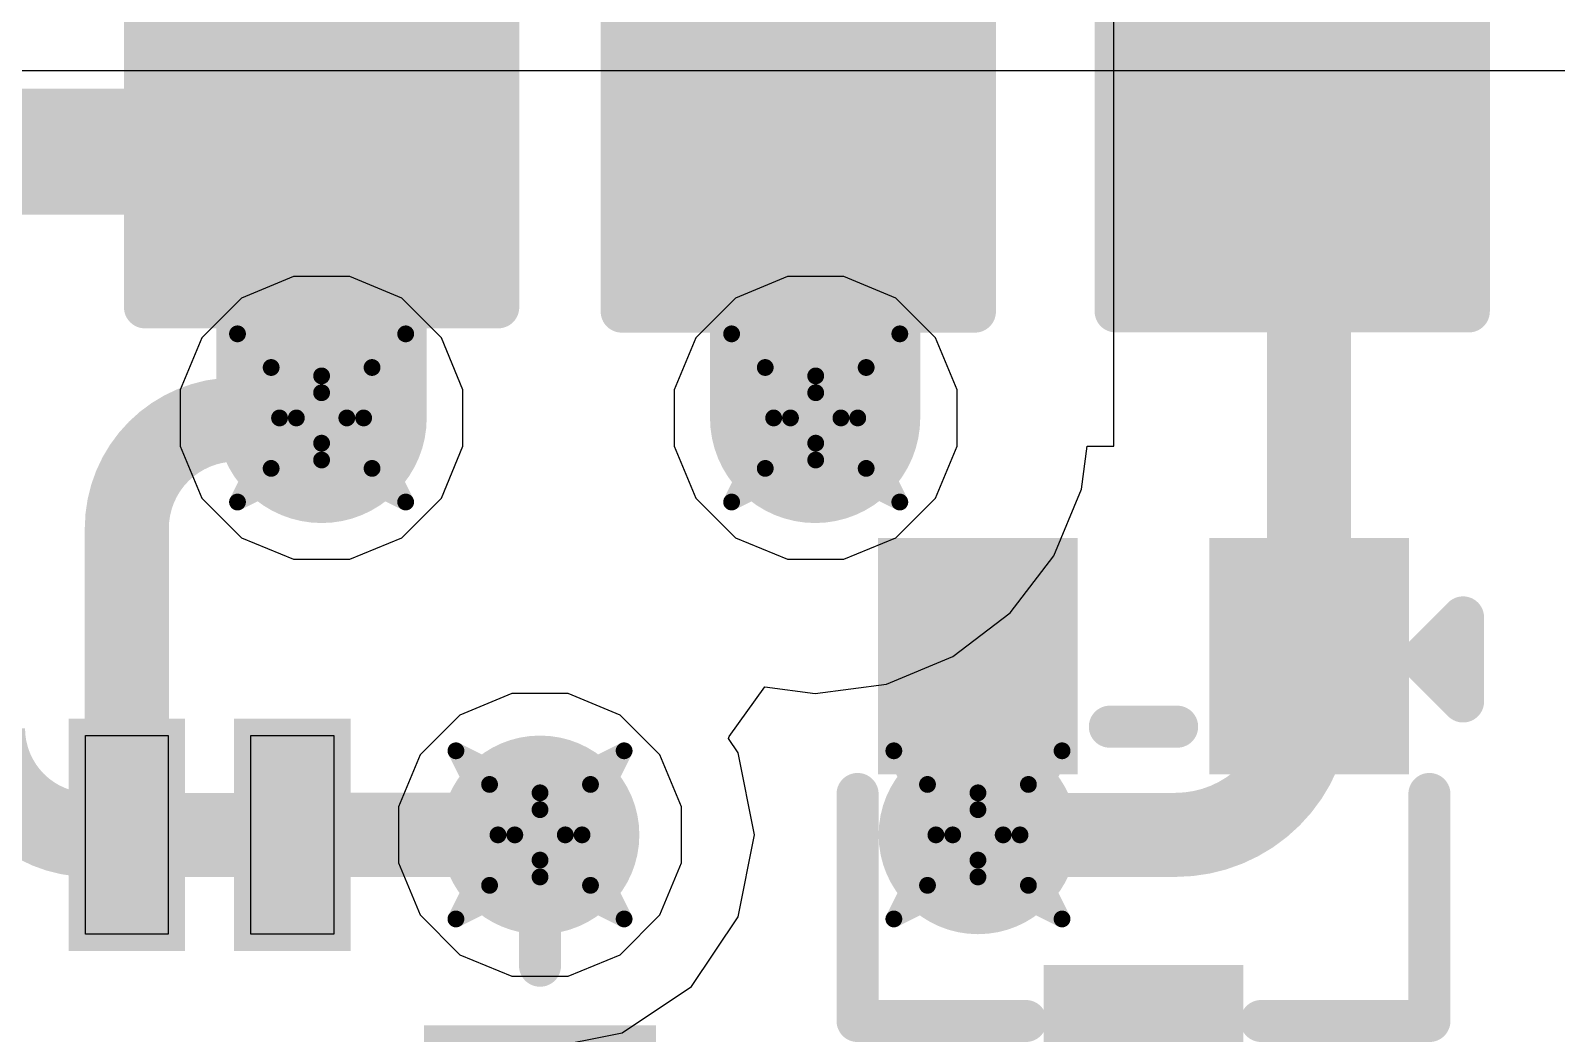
# Model space of a CAD drawing. Header units: inches. Extents: x -2 to 5376, y -4 to 5426.
# Drawn here: x 62.291 to 66.9, y 84.9 to 87.93 of the extents above; entities that cross this region are included whole.
import ezdxf

# ---------------------------------------------------------------- set-up
doc = ezdxf.new("R2010")
doc.units = ezdxf.units.IN
for name, color, linetype in [('Bottom Layer', 5, 'Continuous'), ('Bottom Overlay', 54, 'Continuous'), ('Bottom Paste', 16, 'Continuous'), ('Bottom Solder', 6, 'Continuous'), ('Drill Drawing', 1, 'Continuous'), ('Layer 1', 16, 'Continuous'), ('Layer 2', 76, 'Continuous'), ('Top Layer', 1, 'Continuous'), ('Top Overlay', 2, 'Continuous'), ('Top Paste', 8, 'Continuous'), ('Top Solder', 216, 'Continuous'), ('Via Holes', 16, 'Continuous')]:
    doc.layers.add(name, color=color, linetype=linetype)

# ---------------------------------------------------------------- blocks, each defined once
blk = doc.blocks.new('R___0603_2')
at = {"layer": 'Top Layer'}
for points in [[(-0.3809999999999999, 0.4445), (-0.3809999999999999, -0.4445), (-1.143, -0.4445), (-1.143, 0.4445)], [(1.143, 0.4445), (1.143, -0.4445), (0.3809999999999999, -0.4445), (0.3809999999999999, 0.4445)]]:
    blk.add_hatch(color=1, dxfattribs=at).paths.add_polyline_path(points)
at = {"layer": 'Top Paste'}
for points in [[(-0.3809999999999999, 0.4445), (-0.3809999999999999, -0.4445), (-1.143, -0.4445), (-1.143, 0.4445)], [(1.143, 0.4445), (1.143, -0.4445), (0.3809999999999999, -0.4445), (0.3809999999999999, 0.4445)]]:
    blk.add_hatch(color=8, dxfattribs=at).paths.add_polyline_path(points)
at = {"layer": 'Top Solder'}
for points in [[(-0.2794, 0.5460999999999999), (-0.2794, -0.5460999999999999), (-1.2446, -0.5460999999999999), (-1.2446, 0.5460999999999999)], [(1.2446, 0.5460999999999999), (1.2446, -0.5460999999999999), (0.2794, -0.5460999999999999), (0.2794, 0.5460999999999999)]]:
    blk.add_hatch(color=216, dxfattribs=at).paths.add_polyline_path(points)
at = {"layer": 'Top Overlay', "const_width": 0.127}
for points in [[(-1.2192, 0.5334), (-1.2192, -0.5334)], [(-1.2192, 0.5334), (1.2192, 0.5334)], [(1.2192, 0.5334), (1.2192, -0.5334)], [(-1.2192, -0.5334), (1.2192, -0.5334)]]:
    blk.add_lwpolyline(points, dxfattribs=at)
at = {"layer": 'Top Overlay', "const_width": 0.0635}
for points in [[(-1.25095, 0.5334, 1), (-1.18745, 0.5334, 1)], [(-1.25095, 0.5334, 1), (-1.18745, 0.5334, 1)], [(1.18745, 0.5334, 1), (1.25095, 0.5334, 1)], [(1.18745, 0.5334, 1), (1.25095, 0.5334, 1)], [(-1.25095, -0.5334, 1), (-1.18745, -0.5334, 1)], [(-1.25095, -0.5334, 1), (-1.18745, -0.5334, 1)], [(1.18745, -0.5334, 1), (1.25095, -0.5334, 1)], [(1.18745, -0.5334, 1), (1.25095, -0.5334, 1)]]:
    blk.add_lwpolyline(points, format="xyb", close=True, dxfattribs=at)
blk = doc.blocks.new('R___0603_B_12')
at = {"layer": 'Bottom Layer'}
for points in [[(-1.143, -0.4445), (-1.143, 0.4445), (-0.3810000000000001, 0.4445), (-0.3809999999999999, -0.4445)], [(0.3810000000000001, -0.4445), (0.3809999999999999, 0.4445), (1.143, 0.4445), (1.143, -0.4445)]]:
    blk.add_hatch(color=5, dxfattribs=at).paths.add_polyline_path(points)
at = {"layer": 'Bottom Paste'}
for points in [[(-1.143, -0.4445), (-1.143, 0.4445), (-0.3810000000000001, 0.4445), (-0.3809999999999999, -0.4445)], [(0.3810000000000001, -0.4445), (0.3809999999999999, 0.4445), (1.143, 0.4445), (1.143, -0.4445)]]:
    blk.add_hatch(color=16, dxfattribs=at).paths.add_polyline_path(points)
at = {"layer": 'Bottom Solder'}
for points in [[(-1.2446, -0.5461), (-1.2446, 0.5460999999999999), (-0.2794, 0.5461), (-0.2793999999999999, -0.5460999999999999)], [(0.2794, -0.5461), (0.2793999999999999, 0.5460999999999999), (1.2446, 0.5461), (1.2446, -0.5460999999999999)]]:
    blk.add_hatch(color=6, dxfattribs=at).paths.add_polyline_path(points)
at = {"layer": 'Bottom Overlay', "const_width": 0.127}
for points in [[(-1.2192, -0.5334), (-1.2192, 0.5334)], [(1.2192, 0.5334), (-1.2192, 0.5334)], [(1.2192, -0.5334), (1.2192, 0.5334)], [(1.2192, -0.5334), (-1.2192, -0.5334)]]:
    blk.add_lwpolyline(points, dxfattribs=at)
at = {"layer": 'Bottom Overlay', "const_width": 0.0635}
for points in [[(-1.25095, 0.5334, 1), (-1.18745, 0.5334, 1)], [(-1.25095, 0.5334, 1), (-1.18745, 0.5334, 1)], [(1.18745, 0.5334, 1), (1.25095, 0.5334, 1)], [(1.18745, 0.5334, 1), (1.25095, 0.5334, 1)], [(-1.25095, -0.5334, 1), (-1.18745, -0.5334, 1)], [(-1.25095, -0.5334, 1), (-1.18745, -0.5334, 1)], [(1.18745, -0.5334, 1), (1.25095, -0.5334, 1)], [(1.18745, -0.5334, 1), (1.25095, -0.5334, 1)]]:
    blk.add_lwpolyline(points, format="xyb", close=True, dxfattribs=at)
blk = doc.blocks.new('C___0603_21')
at = {"layer": 'Top Layer'}
for points in [[(-0.3809999999999999, 0.4445), (-0.3809999999999999, -0.4445), (-1.143, -0.4445), (-1.143, 0.4445)], [(1.143, 0.4445), (1.143, -0.4445), (0.3809999999999999, -0.4445), (0.3809999999999999, 0.4445)]]:
    blk.add_hatch(color=1, dxfattribs=at).paths.add_polyline_path(points)
at = {"layer": 'Top Paste'}
for points in [[(-0.3809999999999999, 0.4445), (-0.3809999999999999, -0.4445), (-1.143, -0.4445), (-1.143, 0.4445)], [(1.143, 0.4445), (1.143, -0.4445), (0.3809999999999999, -0.4445), (0.3809999999999999, 0.4445)]]:
    blk.add_hatch(color=8, dxfattribs=at).paths.add_polyline_path(points)
at = {"layer": 'Top Solder'}
for points in [[(-0.3210001199999999, 0.50449988), (-0.3210001199999999, -0.50449988), (-1.20299988, -0.50449988), (-1.20299988, 0.50449988)], [(1.20299988, 0.50449988), (1.20299988, -0.50449988), (0.3210001199999999, -0.50449988), (0.3210001199999999, 0.50449988)]]:
    blk.add_hatch(color=216, dxfattribs=at).paths.add_polyline_path(points)
at = {"layer": 'Top Overlay', "const_width": 0.127}
for points in [[(-1.2446, 0.5334), (-1.2446, -0.5334)], [(-1.2446, 0.5334), (-0.4571999999999999, 0.5334)], [(0.4571999999999999, 0.5334), (1.2446, 0.5334)], [(1.2446, 0.5334), (1.2446, -0.5334)], [(-1.2446, -0.5334), (-0.4571999999999999, -0.5334)], [(0.4571999999999999, -0.5334), (1.2446, -0.5334)]]:
    blk.add_lwpolyline(points, dxfattribs=at)
at = {"layer": 'Top Overlay', "const_width": 0.0635}
for points in [[(-1.27635, 0.5334, 1), (-1.21285, 0.5334, 1)], [(-1.27635, 0.5334, 1), (-1.21285, 0.5334, 1)], [(-0.4889499999999999, 0.5334, 1), (-0.42545, 0.5334, 1)], [(0.42545, 0.5334, 1), (0.4889499999999999, 0.5334, 1)], [(1.21285, 0.5334, 1), (1.27635, 0.5334, 1)], [(1.21285, 0.5334, 1), (1.27635, 0.5334, 1)], [(-1.27635, -0.5334, 1), (-1.21285, -0.5334, 1)], [(-1.27635, -0.5334, 1), (-1.21285, -0.5334, 1)], [(-0.4889499999999999, -0.5334, 1), (-0.42545, -0.5334, 1)], [(0.42545, -0.5334, 1), (0.4889499999999999, -0.5334, 1)], [(1.21285, -0.5334, 1), (1.27635, -0.5334, 1)], [(1.21285, -0.5334, 1), (1.27635, -0.5334, 1)]]:
    blk.add_lwpolyline(points, format="xyb", close=True, dxfattribs=at)
blk = doc.blocks.new('VQFN_16_3_3__25')
at = {"layer": 'Top Layer'}
for points in [[(0.1270889, 1.7999964), (0.3771011, 1.7999964), (0.3771011, 1.1999976), (0.1270889, 1.1999976)], [(0.6269608999999999, 1.7999964), (0.8769731, 1.7999964), (0.8769731, 1.1999976), (0.6269608999999999, 1.1999976)]]:
    blk.add_hatch(color=1, dxfattribs=at).paths.add_polyline_path(points)
at = {"layer": 'Top Solder'}
for points in [[(0.0762889, 1.8507964), (0.4279011, 1.8507964), (0.4279011, 1.1491976), (0.0762889, 1.1491976)], [(0.5761609, 1.8507964), (0.9277731, 1.8507964), (0.9277731, 1.1491976), (0.5761609, 1.1491976)], [(1.8507964, 0.9242171), (1.8507964, 0.5726048999999999), (1.1491976, 0.5726049000000001), (1.1491976, 0.9242171)]]:
    blk.add_hatch(color=216, dxfattribs=at).paths.add_polyline_path(points)
at = {"layer": 'Top Overlay', "const_width": 0.127}
for points in [[(1.108202, 1.4998954), (1.5001494, 1.4998954)], [(1.5001494, 1.1046206), (1.5001494, 1.4998954)]]:
    blk.add_lwpolyline(points, dxfattribs=at)
at = {"layer": 'Top Overlay', "const_width": 0.0635}
for points in [[(1.076452, 1.4998954, 1), (1.139952, 1.4998954, 1)], [(1.4683994, 1.4998954, 1), (1.5318994, 1.4998954, 1)], [(1.4683994, 1.4998954, 1), (1.5318994, 1.4998954, 1)], [(1.4683994, 1.1046206, 1), (1.5318994, 1.1046206, 1)]]:
    blk.add_lwpolyline(points, format="xyb", close=True, dxfattribs=at)
at = {"layer": 'Top Paste'}
for p, q in [((0.1270762, 1.8000218), (0.1270762, 1.8000218)), ((0.1270762, 1.8000218), (0.377063, 1.8000218)), ((0.1270762, 1.200023), (0.1270762, 1.8000218)), ((0.377063, 1.8000218), (0.377063, 1.200023)), ((0.6270752, 1.7999964), (0.6270752, 1.7999964)), ((0.6270752, 1.7999964), (0.8770619999999999, 1.7999964)), ((0.6270752, 1.1999976), (0.6270752, 1.7999964)), ((0.8770619999999999, 1.7999964), (0.8770619999999999, 1.1999976)), ((0.377063, 1.200023), (0.1270762, 1.200023)), ((0.8770619999999999, 1.1999976), (0.6270752, 1.1999976))]:
    blk.add_line(p, q, dxfattribs=at)
blk = doc.blocks.new('R___0603_52')
at = {"layer": 'Top Layer'}
for points in [[(-0.3809999999999999, 0.4445), (-0.3809999999999999, -0.4445), (-1.143, -0.4445), (-1.143, 0.4445)], [(1.143, 0.4445), (1.143, -0.4445), (0.3809999999999999, -0.4445), (0.3809999999999999, 0.4445)]]:
    blk.add_hatch(color=1, dxfattribs=at).paths.add_polyline_path(points)
at = {"layer": 'Top Paste'}
for points in [[(-0.3809999999999999, 0.4445), (-0.3809999999999999, -0.4445), (-1.143, -0.4445), (-1.143, 0.4445)], [(1.143, 0.4445), (1.143, -0.4445), (0.3809999999999999, -0.4445), (0.3809999999999999, 0.4445)]]:
    blk.add_hatch(color=8, dxfattribs=at).paths.add_polyline_path(points)
at = {"layer": 'Top Solder'}
for points in [[(-0.2794, 0.5460999999999999), (-0.2794, -0.5460999999999999), (-1.2446, -0.5460999999999999), (-1.2446, 0.5460999999999999)], [(1.2446, 0.5460999999999999), (1.2446, -0.5460999999999999), (0.2794, -0.5460999999999999), (0.2794, 0.5460999999999999)]]:
    blk.add_hatch(color=216, dxfattribs=at).paths.add_polyline_path(points)
at = {"layer": 'Top Overlay', "const_width": 0.127}
for points in [[(-1.2192, 0.5334), (-1.2192, -0.5334)], [(-1.2192, 0.5334), (1.2192, 0.5334)], [(1.2192, 0.5334), (1.2192, -0.5334)], [(-1.2192, -0.5334), (1.2192, -0.5334)]]:
    blk.add_lwpolyline(points, dxfattribs=at)
at = {"layer": 'Top Overlay', "const_width": 0.0635}
for points in [[(-1.25095, 0.5334, 1), (-1.18745, 0.5334, 1)], [(-1.25095, 0.5334, 1), (-1.18745, 0.5334, 1)], [(1.18745, 0.5334, 1), (1.25095, 0.5334, 1)], [(1.18745, 0.5334, 1), (1.25095, 0.5334, 1)], [(-1.25095, -0.5334, 1), (-1.18745, -0.5334, 1)], [(-1.25095, -0.5334, 1), (-1.18745, -0.5334, 1)], [(1.18745, -0.5334, 1), (1.25095, -0.5334, 1)], [(1.18745, -0.5334, 1), (1.25095, -0.5334, 1)]]:
    blk.add_lwpolyline(points, format="xyb", close=True, dxfattribs=at)
blk = doc.blocks.new('R___0603_B_56')
at = {"layer": 'Bottom Layer'}
for points in [[(-1.143, -0.4445), (-1.143, 0.4445), (-0.3810000000000001, 0.4445), (-0.3809999999999999, -0.4445)], [(0.3810000000000001, -0.4445), (0.3809999999999999, 0.4445), (1.143, 0.4445), (1.143, -0.4445)]]:
    blk.add_hatch(color=5, dxfattribs=at).paths.add_polyline_path(points)
at = {"layer": 'Bottom Paste'}
for points in [[(-1.143, -0.4445), (-1.143, 0.4445), (-0.3810000000000001, 0.4445), (-0.3809999999999999, -0.4445)], [(0.3810000000000001, -0.4445), (0.3809999999999999, 0.4445), (1.143, 0.4445), (1.143, -0.4445)]]:
    blk.add_hatch(color=16, dxfattribs=at).paths.add_polyline_path(points)
at = {"layer": 'Bottom Solder'}
for points in [[(-1.2446, -0.5461), (-1.2446, 0.5460999999999999), (-0.2794, 0.5461), (-0.2793999999999999, -0.5460999999999999)], [(0.2794, -0.5461), (0.2793999999999999, 0.5460999999999999), (1.2446, 0.5461), (1.2446, -0.5460999999999999)]]:
    blk.add_hatch(color=6, dxfattribs=at).paths.add_polyline_path(points)
at = {"layer": 'Bottom Overlay', "const_width": 0.127}
for points in [[(-1.2192, -0.5334), (-1.2192, 0.5334)], [(1.2192, 0.5334), (-1.2192, 0.5334)], [(1.2192, -0.5334), (1.2192, 0.5334)], [(1.2192, -0.5334), (-1.2192, -0.5334)]]:
    blk.add_lwpolyline(points, dxfattribs=at)
at = {"layer": 'Bottom Overlay', "const_width": 0.0635}
for points in [[(-1.25095, 0.5334, 1), (-1.18745, 0.5334, 1)], [(-1.25095, 0.5334, 1), (-1.18745, 0.5334, 1)], [(1.18745, 0.5334, 1), (1.25095, 0.5334, 1)], [(1.18745, 0.5334, 1), (1.25095, 0.5334, 1)], [(-1.25095, -0.5334, 1), (-1.18745, -0.5334, 1)], [(-1.25095, -0.5334, 1), (-1.18745, -0.5334, 1)], [(1.18745, -0.5334, 1), (1.25095, -0.5334, 1)], [(1.18745, -0.5334, 1), (1.25095, -0.5334, 1)]]:
    blk.add_lwpolyline(points, format="xyb", close=True, dxfattribs=at)
blk = doc.blocks.new('SOT_523_89')
at = {"layer": 'Top Layer'}
for points in [[(-0.1999996, 0.9000020099999999), (0.1999996, 0.9000020099999999), (0.1999996, 0.39000303), (-0.1999996, 0.39000303)], [(-0.6999985999999999, -0.38999795), (-0.2999994, -0.38999795), (-0.2999994, -0.8999969299999999), (-0.6999985999999999, -0.8999969299999999)], [(0.30000194, -0.38999795), (0.7000011399999999, -0.38999795), (0.7000011399999999, -0.8999969299999999), (0.30000194, -0.8999969299999999)]]:
    blk.add_hatch(color=1, dxfattribs=at).paths.add_polyline_path(points)
at = {"layer": 'Top Paste'}
for points in [[(-0.1999996, 0.9000020099999999), (0.1999996, 0.9000020099999999), (0.1999996, 0.39000303), (-0.1999996, 0.39000303)], [(-0.6999985999999999, -0.38999795), (-0.2999994, -0.38999795), (-0.2999994, -0.8999969299999999), (-0.6999985999999999, -0.8999969299999999)], [(0.30000194, -0.38999795), (0.7000011399999999, -0.38999795), (0.7000011399999999, -0.8999969299999999), (0.30000194, -0.8999969299999999)]]:
    blk.add_hatch(color=8, dxfattribs=at).paths.add_polyline_path(points)
at = {"layer": 'Top Solder'}
for points in [[(-0.3015996, 1.00160201), (0.3015996, 1.00160201), (0.3015996, 0.28840303), (-0.3015996, 0.28840303)], [(-0.8015985999999998, -0.28839795), (-0.1983994, -0.28839795), (-0.1983994, -1.00159693), (-0.8015985999999998, -1.00159693)], [(0.19840194, -0.28839795), (0.8016011399999999, -0.28839795), (0.8016011399999999, -1.00159693), (0.19840194, -1.00159693)]]:
    blk.add_hatch(color=216, dxfattribs=at).paths.add_polyline_path(points)
at = {"layer": 'Top Overlay', "const_width": 0.127}
for points in [[(-0.35559746, 0.4571999999999999), (-0.8635974599999999, 0.4571999999999999)], [(-0.8635974599999999, 0.4571999999999999), (-0.8635974599999999, -0.2286)], [(0.8635974599999999, 0.4571999999999999), (0.35559746, 0.4571999999999999)], [(0.8635974599999999, 0.4571999999999999), (0.8635974599999999, -0.2286)], [(0.1016, -0.4318), (-0.1016, -0.4318)], [(-0.9652, -0.508), (-0.9652, -0.7619999999999999)], [(-0.8382, -0.635), (-0.9652, -0.508)], [(-0.8382, -0.635), (-0.9652, -0.7619999999999999)]]:
    blk.add_lwpolyline(points, dxfattribs=at)
at = {"layer": 'Top Overlay', "const_width": 0.0635}
for points in [[(-0.89534746, 0.4571999999999999, 1), (-0.8318474599999999, 0.4571999999999999, 1)], [(-0.89534746, 0.4571999999999999, 1), (-0.8318474599999999, 0.4571999999999999, 1)], [(-0.38734746, 0.4571999999999999, 1), (-0.32384746, 0.4571999999999999, 1)], [(0.32384746, 0.4571999999999999, 1), (0.38734746, 0.4571999999999999, 1)], [(0.8318474599999999, 0.4571999999999999, 1), (0.89534746, 0.4571999999999999, 1)], [(0.8318474599999999, 0.4571999999999999, 1), (0.89534746, 0.4571999999999999, 1)], [(-0.89534746, -0.2286, 1), (-0.8318474599999999, -0.2286, 1)], [(0.8318474599999999, -0.2286, 1), (0.89534746, -0.2286, 1)], [(-0.13335, -0.4318, 1), (-0.06985, -0.4318, 1)], [(0.06985, -0.4318, 1), (0.13335, -0.4318, 1)], [(-0.99695, -0.508, 1), (-0.9334499999999999, -0.508, 1)], [(-0.99695, -0.508, 1), (-0.9334499999999999, -0.508, 1)], [(-0.86995, -0.635, 1), (-0.80645, -0.635, 1)], [(-0.86995, -0.635, 1), (-0.80645, -0.635, 1)], [(-0.99695, -0.7619999999999999, 1), (-0.9334499999999999, -0.7619999999999999, 1)], [(-0.99695, -0.7619999999999999, 1), (-0.9334499999999999, -0.7619999999999999, 1)]]:
    blk.add_lwpolyline(points, format="xyb", close=True, dxfattribs=at)
blk = doc.blocks.new('C___0603_B_106')
at = {"layer": 'Bottom Layer'}
for points in [[(-1.143, -0.4445), (-1.143, 0.4445), (-0.3809999999999999, 0.4445), (-0.3809999999999999, -0.4445)], [(0.3809999999999999, -0.4445), (0.3809999999999999, 0.4445), (1.143, 0.4445), (1.143, -0.4445)]]:
    blk.add_hatch(color=5, dxfattribs=at).paths.add_polyline_path(points)
at = {"layer": 'Bottom Paste'}
for points in [[(-1.143, -0.4445), (-1.143, 0.4445), (-0.3809999999999999, 0.4445), (-0.3809999999999999, -0.4445)], [(0.3809999999999999, -0.4445), (0.3809999999999999, 0.4445), (1.143, 0.4445), (1.143, -0.4445)]]:
    blk.add_hatch(color=16, dxfattribs=at).paths.add_polyline_path(points)
at = {"layer": 'Bottom Solder'}
for points in [[(-1.20299988, -0.50449988), (-1.20299988, 0.50449988), (-0.3210001199999999, 0.50449988), (-0.3210001199999999, -0.50449988)], [(0.3210001199999999, -0.50449988), (0.3210001199999999, 0.50449988), (1.20299988, 0.50449988), (1.20299988, -0.50449988)]]:
    blk.add_hatch(color=6, dxfattribs=at).paths.add_polyline_path(points)
at = {"layer": 'Bottom Overlay', "const_width": 0.127}
for points in [[(-1.2446, 0.5334), (-0.4571999999999999, 0.5334)], [(-1.2446, 0.5334), (-1.2446, -0.5334)], [(0.4571999999999999, 0.5334), (1.2446, 0.5334)], [(1.2446, 0.5334), (1.2446, -0.5334)], [(-1.2446, -0.5334), (-0.4571999999999999, -0.5334)], [(0.4571999999999999, -0.5334), (1.2446, -0.5334)]]:
    blk.add_lwpolyline(points, dxfattribs=at)
at = {"layer": 'Bottom Overlay', "const_width": 0.0635}
for points in [[(-1.27635, 0.5334, 1), (-1.21285, 0.5334, 1)], [(-1.27635, 0.5334, 1), (-1.21285, 0.5334, 1)], [(-0.4889499999999999, 0.5334, 1), (-0.42545, 0.5334, 1)], [(0.42545, 0.5334, 1), (0.4889499999999999, 0.5334, 1)], [(1.21285, 0.5334, 1), (1.27635, 0.5334, 1)], [(1.21285, 0.5334, 1), (1.27635, 0.5334, 1)], [(-1.27635, -0.5334, 1), (-1.21285, -0.5334, 1)], [(-1.27635, -0.5334, 1), (-1.21285, -0.5334, 1)], [(-0.4889499999999999, -0.5334, 1), (-0.42545, -0.5334, 1)], [(0.42545, -0.5334, 1), (0.4889499999999999, -0.5334, 1)], [(1.21285, -0.5334, 1), (1.27635, -0.5334, 1)], [(1.21285, -0.5334, 1), (1.27635, -0.5334, 1)]]:
    blk.add_lwpolyline(points, format="xyb", close=True, dxfattribs=at)

msp = doc.modelspace()

# ---------------------------------------------------------------- hatches: boundary and pattern name
at = {"layer": 'Bottom Layer'}
h = msp.add_hatch(color=5, dxfattribs=at)
edge = h.paths.add_edge_path()
edge.add_arc((63.17026989999999, 86.75951152), 0.2999994, 0, 360)
h = msp.add_hatch(color=5, dxfattribs=at)
edge = h.paths.add_edge_path()
edge.add_arc((64.66266214, 86.75951152), 0.2999994, 0, 360)
h = msp.add_hatch(color=5, dxfattribs=at)
edge = h.paths.add_edge_path()
edge.add_arc((63.83002219999999, 85.50002458), 0.2999994, 0, 360)
h = msp.add_hatch(color=5, dxfattribs=at)
edge = h.paths.add_edge_path()
edge.add_arc((65.15270433999999, 85.50002458), 0.2999994, 0, 360)
at = {"layer": 'Layer 1'}
h = msp.add_hatch(color=16, dxfattribs=at)
edge = h.paths.add_edge_path()
edge.add_arc((63.17026989999999, 86.75951152), 0.2999994, 0, 360)
h = msp.add_hatch(color=16, dxfattribs=at)
edge = h.paths.add_edge_path()
edge.add_arc((64.66266214, 86.75951152), 0.2999994, 0, 360)
h = msp.add_hatch(color=16, dxfattribs=at)
edge = h.paths.add_edge_path()
edge.add_arc((63.83002219999999, 85.50002458), 0.2999994, 0, 360)
h = msp.add_hatch(color=16, dxfattribs=at)
edge = h.paths.add_edge_path()
edge.add_arc((65.15270433999999, 85.50002458), 0.2999994, 0, 360)
at = {"layer": 'Layer 2'}
h = msp.add_hatch(color=76, dxfattribs=at)
edge = h.paths.add_edge_path()
edge.add_arc((63.17026989999999, 86.75951152), 0.2999994, 0, 360)
h = msp.add_hatch(color=76, dxfattribs=at)
edge = h.paths.add_edge_path()
edge.add_arc((64.66266214, 86.75951152), 0.2999994, 0, 360)
h = msp.add_hatch(color=76, dxfattribs=at)
edge = h.paths.add_edge_path()
edge.add_arc((63.83002219999999, 85.50002458), 0.2999994, 0, 360)
h = msp.add_hatch(color=76, dxfattribs=at)
edge = h.paths.add_edge_path()
edge.add_arc((65.15270433999999, 85.50002458), 0.2999994, 0, 360)
at = {"layer": 'Top Layer'}
h = msp.add_hatch(color=1, dxfattribs=at)
edge = h.paths.add_edge_path()
edge.add_arc((63.17026989999999, 86.75951152), 0.2999994, 0, 360)
h = msp.add_hatch(color=1, dxfattribs=at)
edge = h.paths.add_edge_path()
edge.add_arc((64.66266214, 86.75951152), 0.2999994, 0, 360)
h = msp.add_hatch(color=1, dxfattribs=at)
edge = h.paths.add_edge_path()
edge.add_arc((63.83002219999999, 85.50002458), 0.2999994, 0, 360)
h = msp.add_hatch(color=1, dxfattribs=at)
edge = h.paths.add_edge_path()
edge.add_arc((65.15270433999999, 85.50002458), 0.2999994, 0, 360)
at = {"layer": 'Via Holes'}
h = msp.add_hatch(color=7, dxfattribs=at)
edge = h.paths.add_edge_path()
edge.add_arc((63.17026989999999, 86.75951152), 0.1499997, 0, 360)
h = msp.add_hatch(color=7, dxfattribs=at)
edge = h.paths.add_edge_path()
edge.add_arc((64.66266214, 86.75951152), 0.1499997, 0, 360)
h = msp.add_hatch(color=7, dxfattribs=at)
edge = h.paths.add_edge_path()
edge.add_arc((63.83002219999999, 85.50002458), 0.1499997, 0, 360)
h = msp.add_hatch(color=7, dxfattribs=at)
edge = h.paths.add_edge_path()
edge.add_arc((65.15270433999999, 85.50002458), 0.1499997, 0, 360)

# ---------------------------------------------------------------- linework, layer by layer
at = {"layer": 'Bottom Layer'}
for p, q in [((65.56261462, 86.67439358), (65.56261462, 88.19900064)), ((65.46515989999999, 86.54401284), (65.48232522, 86.67439358)), ((65.48232522, 86.67439358), (65.56261462, 86.67439358)), ((65.38198252, 86.34320044), (65.46515989999999, 86.54401284)), ((65.24966122, 86.17075984), (65.38198252, 86.34320044)), ((65.07722062, 86.03843853999999), (65.24966122, 86.17075984)), ((64.87640822, 85.95526115999999), (65.07722062, 86.03843853999999)), ((64.40104722, 85.79717917999999), (64.50898198, 85.94689186)), ((64.50898198, 85.94689186), (64.66090954, 85.92688936)), ((64.66090954, 85.92688936), (64.87640822, 85.95526115999999)), ((64.39930986, 85.79099427999999), (64.40104722, 85.79717917999999)), ((64.4281795, 85.74778887999999), (64.39930986, 85.79099427999999)), ((64.47746312, 85.50002458), (64.4281795, 85.74778887999999)), ((64.4281795, 85.25226028), (64.47746312, 85.50002458)), ((64.28783179999999, 85.04221498), (64.4281795, 85.25226028)), ((64.07778649999999, 84.90186727999999), (64.28783179999999, 85.04221498)), ((63.83002219999999, 84.85258366), (64.07778649999999, 84.90186727999999))]:
    msp.add_line(p, q, dxfattribs=at)
for points, const_width in [([(63.17026989999999, 86.75951152), (63.17026989999999, 87.55087391999999)], 0.635), ([(64.66090954, 86.75951152), (64.66090954, 87.56339358)], 0.635), ([(66.1526998, 85.90353152), (66.1526998, 87.56400064)], 0.254), ([(64.66090954, 86.75951152), (64.66266214, 86.75951152)], 0.254), ([(62.46938737999999, 85.50002458), (63.83002219999999, 85.50002458)], 0.254), ([(65.15270433999999, 85.50002458), (65.74919286, 85.50002458)], 0.254)]:
    msp.add_lwpolyline(points, dxfattribs=dict(at, const_width=const_width))
for points, const_width in [([(63.0115199, 87.55087391999999, 1), (63.3290199, 87.55087391999999, 1)], 0.3175), ([(64.50215954, 87.56339358, 1), (64.81965953999999, 87.56339358, 1)], 0.3175), ([(66.08919979999999, 87.56400064, 1), (66.2161998, 87.56400064, 1)], 0.127), ([(63.0115199, 86.75951152, 1), (63.3290199, 86.75951152, 1)], 0.3175), ([(64.50215954, 86.75951152, 1), (64.81965953999999, 86.75951152, 1)], 0.3175), ([(64.59740954, 86.75951152, 1), (64.72440954, 86.75951152, 1)], 0.127), ([(64.59916214, 86.75951152, 1), (64.72616214, 86.75951152, 1)], 0.127), ([(66.08919979999999, 85.90353152, 1), (66.2161998, 85.90353152, 1)], 0.127), ([(66.08919979999999, 85.90353152, 1), (66.2161998, 85.90353152, 1)], 0.127), ([(62.40588738, 85.50002458, 1), (62.53288738, 85.50002458, 1)], 0.127), ([(62.40588738, 85.50002458, 1), (62.53288738, 85.50002458, 1)], 0.127), ([(63.76652219999999, 85.50002458, 1), (63.8935222, 85.50002458, 1)], 0.127), ([(65.08920434, 85.50002458, 1), (65.21620434, 85.50002458, 1)], 0.127), ([(65.68569286, 85.50002458, 1), (65.81269286, 85.50002458, 1)], 0.127), ([(65.68569286, 85.50002458, 1), (65.81269286, 85.50002458, 1)], 0.127)]:
    msp.add_lwpolyline(points, format="xyb", close=True, dxfattribs=dict(at, const_width=const_width))
at = {"layer": 'Bottom Layer', "const_width": 0.254}
for points in [[(66.1526998, 85.90353152, -0.4142135623730951), (65.74919286, 85.50002458)], [(62.46938737999999, 85.50002458, -0.4142135623730951), (62.14756429999999, 85.82184765999999)]]:
    msp.add_lwpolyline(points, format="xyb", dxfattribs=at)
at = {"layer": 'Drill Drawing', "const_width": 0.0508}
for points in [[(62.91626989999999, 87.01351152), (63.17026989999999, 86.88651152)], [(62.91626989999999, 87.01351152), (63.0432699, 86.75951152)], [(63.17026989999999, 86.88651152), (63.42426989999999, 87.01351152)], [(63.2972699, 86.75951152), (63.42426989999999, 87.01351152)], [(64.40866213999999, 87.01351152), (64.66266214, 86.88651152)], [(64.40866213999999, 87.01351152), (64.53566214, 86.75951152)], [(64.66266214, 86.88651152), (64.91666213999999, 87.01351152)], [(64.78966213999999, 86.75951152), (64.91666213999999, 87.01351152)], [(63.01786989999999, 86.91191151999999), (63.17026989999999, 86.83571151999999)], [(63.01786989999999, 86.91191151999999), (63.09406989999999, 86.75951152)], [(63.17026989999999, 86.83571151999999), (63.32266989999999, 86.91191151999999)], [(63.2464699, 86.75951152), (63.32266989999999, 86.91191151999999)], [(64.51026214, 86.91191151999999), (64.66266214, 86.83571151999999)], [(64.51026214, 86.91191151999999), (64.58646214, 86.75951152)], [(64.66266214, 86.83571151999999), (64.81506214, 86.91191151999999)], [(64.73886214, 86.75951152), (64.81506214, 86.91191151999999)], [(62.91626989999999, 86.50551152), (63.0432699, 86.75951152)], [(63.01786989999999, 86.60711151999999), (63.09406989999999, 86.75951152)], [(63.2464699, 86.75951152), (63.32266989999999, 86.60711151999999)], [(63.2972699, 86.75951152), (63.42426989999999, 86.50551152)], [(64.40866213999999, 86.50551152), (64.53566214, 86.75951152)], [(64.51026214, 86.60711151999999), (64.58646214, 86.75951152)], [(64.73886214, 86.75951152), (64.81506214, 86.60711151999999)], [(64.78966213999999, 86.75951152), (64.91666213999999, 86.50551152)], [(63.01786989999999, 86.60711151999999), (63.17026989999999, 86.68331151999999)], [(63.17026989999999, 86.68331151999999), (63.32266989999999, 86.60711151999999)], [(64.51026214, 86.60711151999999), (64.66266214, 86.68331151999999)], [(64.66266214, 86.68331151999999), (64.81506214, 86.60711151999999)], [(62.91626989999999, 86.50551152), (63.17026989999999, 86.63251152)], [(63.17026989999999, 86.63251152), (63.42426989999999, 86.50551152)], [(64.40866213999999, 86.50551152), (64.66266214, 86.63251152)], [(64.66266214, 86.63251152), (64.91666213999999, 86.50551152)], [(63.5760222, 85.75402457999999), (63.83002219999999, 85.62702458)], [(63.5760222, 85.75402457999999), (63.70302219999999, 85.50002458)], [(63.83002219999999, 85.62702458), (64.08402219999999, 85.75402457999999)], [(63.9570222, 85.50002458), (64.08402219999999, 85.75402457999999)], [(64.89870434, 85.75402457999999), (65.15270433999999, 85.62702458)], [(64.89870434, 85.75402457999999), (65.02570433999999, 85.50002458)], [(65.15270433999999, 85.62702458), (65.40670434, 85.75402457999999)], [(65.27970434, 85.50002458), (65.40670434, 85.75402457999999)], [(63.67762219999999, 85.65242457999999), (63.83002219999999, 85.57622457999999)], [(63.67762219999999, 85.65242457999999), (63.7538222, 85.50002458)], [(63.83002219999999, 85.57622457999999), (63.98242219999999, 85.65242457999999)], [(63.90622219999999, 85.50002458), (63.98242219999999, 85.65242457999999)], [(65.00030434, 85.65242457999999), (65.15270433999999, 85.57622457999999)], [(65.00030434, 85.65242457999999), (65.07650434, 85.50002458)], [(65.15270433999999, 85.57622457999999), (65.30510434, 85.65242457999999)], [(65.22890434, 85.50002458), (65.30510434, 85.65242457999999)], [(63.5760222, 85.24602458), (63.70302219999999, 85.50002458)], [(63.67762219999999, 85.34762457999999), (63.7538222, 85.50002458)], [(63.90622219999999, 85.50002458), (63.98242219999999, 85.34762457999999)], [(63.9570222, 85.50002458), (64.08402219999999, 85.24602458)], [(64.89870434, 85.24602458), (65.02570433999999, 85.50002458)], [(65.00030434, 85.34762457999999), (65.07650434, 85.50002458)], [(65.22890434, 85.50002458), (65.30510434, 85.34762457999999)], [(65.27970434, 85.50002458), (65.40670434, 85.24602458)], [(63.67762219999999, 85.34762457999999), (63.83002219999999, 85.42382458)], [(63.83002219999999, 85.42382458), (63.98242219999999, 85.34762457999999)], [(65.00030434, 85.34762457999999), (65.15270433999999, 85.42382458)], [(65.15270433999999, 85.42382458), (65.30510434, 85.34762457999999)], [(63.5760222, 85.24602458), (63.83002219999999, 85.37302457999999)], [(63.83002219999999, 85.37302457999999), (64.08402219999999, 85.24602458)], [(64.89870434, 85.24602458), (65.15270433999999, 85.37302457999999)], [(65.15270433999999, 85.37302457999999), (65.40670434, 85.24602458)]]:
    msp.add_lwpolyline(points, dxfattribs=at)
at = {"layer": 'Drill Drawing', "const_width": 0.0254}
for points in [[(62.9035699, 87.01351152, 1), (62.9289699, 87.01351152, 1)], [(62.9035699, 87.01351152, 1), (62.9289699, 87.01351152, 1)], [(63.4115699, 87.01351152, 1), (63.43696989999999, 87.01351152, 1)], [(63.4115699, 87.01351152, 1), (63.43696989999999, 87.01351152, 1)], [(64.39596214, 87.01351152, 1), (64.42136214, 87.01351152, 1)], [(64.39596214, 87.01351152, 1), (64.42136214, 87.01351152, 1)], [(64.90396214, 87.01351152, 1), (64.92936214, 87.01351152, 1)], [(64.90396214, 87.01351152, 1), (64.92936214, 87.01351152, 1)], [(63.0051699, 86.91191151999999, 1), (63.0305699, 86.91191151999999, 1)], [(63.0051699, 86.91191151999999, 1), (63.0305699, 86.91191151999999, 1)], [(63.3099699, 86.91191151999999, 1), (63.3353699, 86.91191151999999, 1)], [(63.3099699, 86.91191151999999, 1), (63.3353699, 86.91191151999999, 1)], [(64.49756214, 86.91191151999999, 1), (64.52296213999999, 86.91191151999999, 1)], [(64.49756214, 86.91191151999999, 1), (64.52296213999999, 86.91191151999999, 1)], [(64.80236214, 86.91191151999999, 1), (64.82776213999999, 86.91191151999999, 1)], [(64.80236214, 86.91191151999999, 1), (64.82776213999999, 86.91191151999999, 1)], [(63.15756989999999, 86.88651152, 1), (63.1829699, 86.88651152, 1)], [(63.15756989999999, 86.88651152, 1), (63.1829699, 86.88651152, 1)], [(64.64996214, 86.88651152, 1), (64.67536214, 86.88651152, 1)], [(64.64996214, 86.88651152, 1), (64.67536214, 86.88651152, 1)], [(63.15756989999999, 86.83571151999999, 1), (63.1829699, 86.83571151999999, 1)], [(63.15756989999999, 86.83571151999999, 1), (63.1829699, 86.83571151999999, 1)], [(64.64996214, 86.83571151999999, 1), (64.67536214, 86.83571151999999, 1)], [(64.64996214, 86.83571151999999, 1), (64.67536214, 86.83571151999999, 1)], [(63.0305699, 86.75951152, 1), (63.05596989999999, 86.75951152, 1)], [(63.0305699, 86.75951152, 1), (63.05596989999999, 86.75951152, 1)], [(63.0813699, 86.75951152, 1), (63.1067699, 86.75951152, 1)], [(63.0813699, 86.75951152, 1), (63.1067699, 86.75951152, 1)], [(63.2337699, 86.75951152, 1), (63.2591699, 86.75951152, 1)], [(63.2337699, 86.75951152, 1), (63.2591699, 86.75951152, 1)], [(63.2845699, 86.75951152, 1), (63.3099699, 86.75951152, 1)], [(63.2845699, 86.75951152, 1), (63.3099699, 86.75951152, 1)], [(64.52296213999999, 86.75951152, 1), (64.54836214, 86.75951152, 1)], [(64.52296213999999, 86.75951152, 1), (64.54836214, 86.75951152, 1)], [(64.57376214, 86.75951152, 1), (64.59916214, 86.75951152, 1)], [(64.57376214, 86.75951152, 1), (64.59916214, 86.75951152, 1)], [(64.72616214, 86.75951152, 1), (64.75156213999999, 86.75951152, 1)], [(64.72616214, 86.75951152, 1), (64.75156213999999, 86.75951152, 1)], [(64.77696214, 86.75951152, 1), (64.80236214, 86.75951152, 1)], [(64.77696214, 86.75951152, 1), (64.80236214, 86.75951152, 1)], [(63.15756989999999, 86.68331151999999, 1), (63.1829699, 86.68331151999999, 1)], [(63.15756989999999, 86.68331151999999, 1), (63.1829699, 86.68331151999999, 1)], [(64.64996214, 86.68331151999999, 1), (64.67536214, 86.68331151999999, 1)], [(64.64996214, 86.68331151999999, 1), (64.67536214, 86.68331151999999, 1)], [(63.15756989999999, 86.63251152, 1), (63.1829699, 86.63251152, 1)], [(63.15756989999999, 86.63251152, 1), (63.1829699, 86.63251152, 1)], [(64.64996214, 86.63251152, 1), (64.67536214, 86.63251152, 1)], [(64.64996214, 86.63251152, 1), (64.67536214, 86.63251152, 1)], [(63.0051699, 86.60711151999999, 1), (63.0305699, 86.60711151999999, 1)], [(63.0051699, 86.60711151999999, 1), (63.0305699, 86.60711151999999, 1)], [(63.3099699, 86.60711151999999, 1), (63.3353699, 86.60711151999999, 1)], [(63.3099699, 86.60711151999999, 1), (63.3353699, 86.60711151999999, 1)], [(64.49756214, 86.60711151999999, 1), (64.52296213999999, 86.60711151999999, 1)], [(64.49756214, 86.60711151999999, 1), (64.52296213999999, 86.60711151999999, 1)], [(64.80236214, 86.60711151999999, 1), (64.82776213999999, 86.60711151999999, 1)], [(64.80236214, 86.60711151999999, 1), (64.82776213999999, 86.60711151999999, 1)], [(62.9035699, 86.50551152, 1), (62.9289699, 86.50551152, 1)], [(62.9035699, 86.50551152, 1), (62.9289699, 86.50551152, 1)], [(63.4115699, 86.50551152, 1), (63.43696989999999, 86.50551152, 1)], [(63.4115699, 86.50551152, 1), (63.43696989999999, 86.50551152, 1)], [(64.39596214, 86.50551152, 1), (64.42136214, 86.50551152, 1)], [(64.39596214, 86.50551152, 1), (64.42136214, 86.50551152, 1)], [(64.90396214, 86.50551152, 1), (64.92936214, 86.50551152, 1)], [(64.90396214, 86.50551152, 1), (64.92936214, 86.50551152, 1)], [(63.56332219999999, 85.75402457999999, 1), (63.5887222, 85.75402457999999, 1)], [(63.56332219999999, 85.75402457999999, 1), (63.5887222, 85.75402457999999, 1)], [(64.0713222, 85.75402457999999, 1), (64.0967222, 85.75402457999999, 1)], [(64.0713222, 85.75402457999999, 1), (64.0967222, 85.75402457999999, 1)], [(64.88600434, 85.75402457999999, 1), (64.91140434, 85.75402457999999, 1)], [(64.88600434, 85.75402457999999, 1), (64.91140434, 85.75402457999999, 1)], [(65.39400434, 85.75402457999999, 1), (65.41940434, 85.75402457999999, 1)], [(65.39400434, 85.75402457999999, 1), (65.41940434, 85.75402457999999, 1)], [(63.66492219999999, 85.65242457999999, 1), (63.6903222, 85.65242457999999, 1)], [(63.66492219999999, 85.65242457999999, 1), (63.6903222, 85.65242457999999, 1)], [(63.8173222, 85.62702458, 1), (63.8427222, 85.62702458, 1)], [(63.8173222, 85.62702458, 1), (63.8427222, 85.62702458, 1)], [(63.96972219999999, 85.65242457999999, 1), (63.9951222, 85.65242457999999, 1)], [(63.96972219999999, 85.65242457999999, 1), (63.9951222, 85.65242457999999, 1)], [(64.98760433999999, 85.65242457999999, 1), (65.01300434, 85.65242457999999, 1)], [(64.98760433999999, 85.65242457999999, 1), (65.01300434, 85.65242457999999, 1)], [(65.14000434, 85.62702458, 1), (65.16540434, 85.62702458, 1)], [(65.14000434, 85.62702458, 1), (65.16540434, 85.62702458, 1)], [(65.29240433999999, 85.65242457999999, 1), (65.31780434, 85.65242457999999, 1)], [(65.29240433999999, 85.65242457999999, 1), (65.31780434, 85.65242457999999, 1)], [(63.8173222, 85.57622457999999, 1), (63.8427222, 85.57622457999999, 1)], [(63.8173222, 85.57622457999999, 1), (63.8427222, 85.57622457999999, 1)], [(65.14000434, 85.57622457999999, 1), (65.16540434, 85.57622457999999, 1)], [(65.14000434, 85.57622457999999, 1), (65.16540434, 85.57622457999999, 1)], [(63.6903222, 85.50002458, 1), (63.7157222, 85.50002458, 1)], [(63.6903222, 85.50002458, 1), (63.7157222, 85.50002458, 1)], [(63.74112219999999, 85.50002458, 1), (63.76652219999999, 85.50002458, 1)], [(63.74112219999999, 85.50002458, 1), (63.76652219999999, 85.50002458, 1)], [(63.8935222, 85.50002458, 1), (63.9189222, 85.50002458, 1)], [(63.8935222, 85.50002458, 1), (63.9189222, 85.50002458, 1)], [(63.94432219999999, 85.50002458, 1), (63.96972219999999, 85.50002458, 1)], [(63.94432219999999, 85.50002458, 1), (63.96972219999999, 85.50002458, 1)], [(65.01300434, 85.50002458, 1), (65.03840434, 85.50002458, 1)], [(65.01300434, 85.50002458, 1), (65.03840434, 85.50002458, 1)], [(65.06380433999999, 85.50002458, 1), (65.08920434, 85.50002458, 1)], [(65.06380433999999, 85.50002458, 1), (65.08920434, 85.50002458, 1)], [(65.21620434, 85.50002458, 1), (65.24160434, 85.50002458, 1)], [(65.21620434, 85.50002458, 1), (65.24160434, 85.50002458, 1)], [(65.26700434, 85.50002458, 1), (65.29240433999999, 85.50002458, 1)], [(65.26700434, 85.50002458, 1), (65.29240433999999, 85.50002458, 1)], [(63.8173222, 85.42382458, 1), (63.8427222, 85.42382458, 1)], [(63.8173222, 85.42382458, 1), (63.8427222, 85.42382458, 1)], [(65.14000434, 85.42382458, 1), (65.16540434, 85.42382458, 1)], [(65.14000434, 85.42382458, 1), (65.16540434, 85.42382458, 1)], [(63.66492219999999, 85.34762457999999, 1), (63.6903222, 85.34762457999999, 1)], [(63.66492219999999, 85.34762457999999, 1), (63.6903222, 85.34762457999999, 1)], [(63.8173222, 85.37302457999999, 1), (63.8427222, 85.37302457999999, 1)], [(63.8173222, 85.37302457999999, 1), (63.8427222, 85.37302457999999, 1)], [(63.96972219999999, 85.34762457999999, 1), (63.9951222, 85.34762457999999, 1)], [(63.96972219999999, 85.34762457999999, 1), (63.9951222, 85.34762457999999, 1)], [(64.98760433999999, 85.34762457999999, 1), (65.01300434, 85.34762457999999, 1)], [(64.98760433999999, 85.34762457999999, 1), (65.01300434, 85.34762457999999, 1)], [(65.14000434, 85.37302457999999, 1), (65.16540434, 85.37302457999999, 1)], [(65.14000434, 85.37302457999999, 1), (65.16540434, 85.37302457999999, 1)], [(65.29240433999999, 85.34762457999999, 1), (65.31780434, 85.34762457999999, 1)], [(65.29240433999999, 85.34762457999999, 1), (65.31780434, 85.34762457999999, 1)], [(63.56332219999999, 85.24602458, 1), (63.5887222, 85.24602458, 1)], [(63.56332219999999, 85.24602458, 1), (63.5887222, 85.24602458, 1)], [(64.0713222, 85.24602458, 1), (64.0967222, 85.24602458, 1)], [(64.0713222, 85.24602458, 1), (64.0967222, 85.24602458, 1)], [(64.88600434, 85.24602458, 1), (64.91140434, 85.24602458, 1)], [(64.88600434, 85.24602458, 1), (64.91140434, 85.24602458, 1)], [(65.39400434, 85.24602458, 1), (65.41940434, 85.24602458, 1)], [(65.39400434, 85.24602458, 1), (65.41940434, 85.24602458, 1)]]:
    msp.add_lwpolyline(points, format="xyb", close=True, dxfattribs=at)
at = {"layer": 'Layer 1'}
for p, q in [((49.30367584, 87.80880583999999), (68.41142273999999, 87.80880583999999)), ((63.08533484, 87.18651091999999), (62.92839586, 87.12150215999999)), ((63.25520495999999, 87.18651091999999), (63.08533484, 87.18651091999999)), ((63.41214393999999, 87.12150215999999), (63.25520495999999, 87.18651091999999)), ((64.57772708, 87.18651091999999), (64.4207881, 87.12150215999999)), ((64.7475972, 87.18651091999999), (64.57772708, 87.18651091999999)), ((64.90453618, 87.12150215999999), (64.7475972, 87.18651091999999)), ((62.92839586, 87.12150215999999), (62.80827925999999, 87.00138556)), ((63.53226054, 87.00138556), (63.41214393999999, 87.12150215999999)), ((64.4207881, 87.12150215999999), (64.30067149999999, 87.00138556)), ((65.02465278, 87.00138556), (64.90453618, 87.12150215999999)), ((62.80827925999999, 87.00138556), (62.74327049999999, 86.84444658)), ((63.5972693, 86.84444658), (63.53226054, 87.00138556)), ((64.30067149999999, 87.00138556), (64.23566274, 86.84444658)), ((65.08966154, 86.84444658), (65.02465278, 87.00138556)), ((62.74327049999999, 86.84444658), (62.74327049999999, 86.67457646)), ((63.5972693, 86.67457646), (63.5972693, 86.84444658)), ((64.23566274, 86.84444658), (64.23566274, 86.67457646)), ((65.08966154, 86.67457646), (65.08966154, 86.84444658)), ((62.74327049999999, 86.67457646), (62.80827925999999, 86.51763748)), ((63.53226054, 86.51763748), (63.5972693, 86.67457646)), ((64.23566274, 86.67457646), (64.30067149999999, 86.51763748)), ((65.02465278, 86.51763748), (65.08966154, 86.67457646)), ((62.80827925999999, 86.51763748), (62.92839586, 86.39752087999999)), ((63.41214393999999, 86.39752087999999), (63.53226054, 86.51763748)), ((64.30067149999999, 86.51763748), (64.4207881, 86.39752087999999)), ((64.90453618, 86.39752087999999), (65.02465278, 86.51763748)), ((62.92839586, 86.39752087999999), (63.08533484, 86.33251211999999)), ((63.25520495999999, 86.33251211999999), (63.41214393999999, 86.39752087999999)), ((64.4207881, 86.39752087999999), (64.57772708, 86.33251211999999)), ((64.7475972, 86.33251211999999), (64.90453618, 86.39752087999999)), ((63.08533484, 86.33251211999999), (63.25520495999999, 86.33251211999999)), ((64.57772708, 86.33251211999999), (64.7475972, 86.33251211999999)), ((63.74508714, 85.92702397999999), (63.58814816, 85.86201521999999)), ((63.91495726, 85.92702397999999), (63.74508714, 85.92702397999999)), ((64.07189624, 85.86201521999999), (63.91495726, 85.92702397999999)), ((63.58814816, 85.86201521999999), (63.46803156, 85.74189862)), ((64.19201283999999, 85.74189862), (64.07189624, 85.86201521999999)), ((63.46803156, 85.74189862), (63.4030228, 85.58495964)), ((64.2570216, 85.58495964), (64.19201283999999, 85.74189862)), ((63.4030228, 85.58495964), (63.4030228, 85.41508952)), ((64.2570216, 85.41508952), (64.2570216, 85.58495964)), ((63.4030228, 85.41508952), (63.46803156, 85.25815054)), ((64.19201283999999, 85.25815054), (64.2570216, 85.41508952)), ((63.46803156, 85.25815054), (63.58814816, 85.13803394)), ((64.07189624, 85.13803394), (64.19201283999999, 85.25815054)), ((63.58814816, 85.13803394), (63.74508714, 85.07302518)), ((63.91495726, 85.07302518), (64.07189624, 85.13803394)), ((63.74508714, 85.07302518), (63.91495726, 85.07302518))]:
    msp.add_line(p, q, dxfattribs=at)
at = {"layer": 'Layer 2'}
for p, q in [((63.08533484, 87.18651091999999), (62.92839586, 87.12150215999999)), ((63.25520495999999, 87.18651091999999), (63.08533484, 87.18651091999999)), ((63.41214393999999, 87.12150215999999), (63.25520495999999, 87.18651091999999)), ((64.57772708, 87.18651091999999), (64.4207881, 87.12150215999999)), ((64.7475972, 87.18651091999999), (64.57772708, 87.18651091999999)), ((64.90453618, 87.12150215999999), (64.7475972, 87.18651091999999)), ((62.92839586, 87.12150215999999), (62.80827925999999, 87.00138556)), ((63.53226054, 87.00138556), (63.41214393999999, 87.12150215999999)), ((64.4207881, 87.12150215999999), (64.30067149999999, 87.00138556)), ((65.02465278, 87.00138556), (64.90453618, 87.12150215999999)), ((62.80827925999999, 87.00138556), (62.74327049999999, 86.84444658)), ((63.5972693, 86.84444658), (63.53226054, 87.00138556)), ((64.30067149999999, 87.00138556), (64.23566274, 86.84444658)), ((65.08966154, 86.84444658), (65.02465278, 87.00138556)), ((62.74327049999999, 86.84444658), (62.74327049999999, 86.67457646)), ((63.5972693, 86.67457646), (63.5972693, 86.84444658)), ((64.23566274, 86.84444658), (64.23566274, 86.67457646)), ((65.08966154, 86.67457646), (65.08966154, 86.84444658)), ((62.74327049999999, 86.67457646), (62.80827925999999, 86.51763748)), ((63.53226054, 86.51763748), (63.5972693, 86.67457646)), ((64.23566274, 86.67457646), (64.30067149999999, 86.51763748)), ((65.02465278, 86.51763748), (65.08966154, 86.67457646)), ((62.80827925999999, 86.51763748), (62.92839586, 86.39752087999999)), ((63.41214393999999, 86.39752087999999), (63.53226054, 86.51763748)), ((64.30067149999999, 86.51763748), (64.4207881, 86.39752087999999)), ((64.90453618, 86.39752087999999), (65.02465278, 86.51763748)), ((62.92839586, 86.39752087999999), (63.08533484, 86.33251211999999)), ((63.25520495999999, 86.33251211999999), (63.41214393999999, 86.39752087999999)), ((64.4207881, 86.39752087999999), (64.57772708, 86.33251211999999)), ((64.7475972, 86.33251211999999), (64.90453618, 86.39752087999999)), ((63.08533484, 86.33251211999999), (63.25520495999999, 86.33251211999999)), ((64.57772708, 86.33251211999999), (64.7475972, 86.33251211999999)), ((63.74508714, 85.92702397999999), (63.58814816, 85.86201521999999)), ((63.91495726, 85.92702397999999), (63.74508714, 85.92702397999999)), ((64.07189624, 85.86201521999999), (63.91495726, 85.92702397999999)), ((63.58814816, 85.86201521999999), (63.46803156, 85.74189862)), ((64.19201283999999, 85.74189862), (64.07189624, 85.86201521999999)), ((63.46803156, 85.74189862), (63.4030228, 85.58495964)), ((64.2570216, 85.58495964), (64.19201283999999, 85.74189862)), ((63.4030228, 85.58495964), (63.4030228, 85.41508952)), ((64.2570216, 85.41508952), (64.2570216, 85.58495964)), ((63.4030228, 85.41508952), (63.46803156, 85.25815054)), ((64.19201283999999, 85.25815054), (64.2570216, 85.41508952)), ((63.46803156, 85.25815054), (63.58814816, 85.13803394)), ((64.07189624, 85.13803394), (64.19201283999999, 85.25815054)), ((63.58814816, 85.13803394), (63.74508714, 85.07302518)), ((63.91495726, 85.07302518), (64.07189624, 85.13803394)), ((63.74508714, 85.07302518), (63.91495726, 85.07302518))]:
    msp.add_line(p, q, dxfattribs=at)
at = {"layer": 'Top Layer'}
for points, const_width in [([(61.69771505999999, 87.56389904), (63.18071946, 87.56389904)], 0.3809999999999999), ([(63.18071946, 86.75961311999998), (63.18071946, 87.56389904)], 0.3809999999999999), ([(64.66090954, 86.75951152), (64.66090954, 87.56339358)], 0.3809999999999999), ([(63.18071946, 87.56389904), (63.18071946, 87.56410224)], 0.254), ([(63.18071946, 87.56410224), (63.18088202, 87.56410224)], 0.254), ([(63.18088202, 87.45663992), (63.18088202, 87.56410224)], 0.254), ([(66.1526998, 86.04000064), (66.1526998, 87.56400064)], 0.254), ([(62.91056759999999, 86.75465757999999), (63.17576645999999, 86.75466266)], 0.254), ([(63.17576645999999, 86.75466266), (63.18088202, 86.75961311999998)], 0.254), ([(63.18071946, 86.75961311999998), (63.18088202, 86.75961311999998)], 0.254), ([(64.66090954, 86.75951152), (64.66266214, 86.75951152)], 0.254), ([(62.58197033999999, 85.74539365999999), (62.58197033999999, 86.42605778)], 0.254), ([(65.15270433999999, 85.50002458), (65.15270433999999, 86.04000064)], 0.3809999999999999), ([(62.58197033999999, 85.74539365999999), (62.58197288, 85.74539112)], 0.254), ([(62.58197288, 85.49717215999999), (62.58197288, 85.74539112)], 0.254), ([(65.15270433999999, 85.47073583999999), (65.15270433999999, 85.50002458)], 0.3809999999999999), ([(63.09693502, 85.50012618), (63.83002219999999, 85.50012618)], 0.254), ([(63.83002219999999, 85.50002458), (63.83002219999999, 85.50012618)], 0.254)]:
    msp.add_lwpolyline(points, dxfattribs=dict(at, const_width=const_width))
for points, const_width in [([(63.08546945999999, 87.56389904, 1), (63.27596946, 87.56389904, 1)], 0.1905), ([(63.08546945999999, 87.56389904, 1), (63.27596946, 87.56389904, 1)], 0.1905), ([(64.56565954, 87.56339358, 1), (64.75615954, 87.56339358, 1)], 0.1905), ([(63.11721945999999, 87.56410224, 1), (63.24421946, 87.56410224, 1)], 0.127), ([(63.11721945999999, 87.56410224, 1), (63.24421946, 87.56410224, 1)], 0.127), ([(63.11721945999999, 87.56389904, 1), (63.24421946, 87.56389904, 1)], 0.127), ([(63.11738202, 87.56410224, 1), (63.24438202, 87.56410224, 1)], 0.127), ([(63.11738202, 87.56410224, 1), (63.24438202, 87.56410224, 1)], 0.127), ([(66.08919979999999, 87.56400064, 1), (66.2161998, 87.56400064, 1)], 0.127), ([(63.11738202, 87.45663992, 1), (63.24438202, 87.45663992, 1)], 0.127), ([(63.08546945999999, 86.75961311999998, 1), (63.27596946, 86.75961311999998, 1)], 0.1905), ([(64.56565954, 86.75951152, 1), (64.75615954, 86.75951152, 1)], 0.1905), ([(62.8470676, 86.75466012, 1), (62.97406759999999, 86.75466012, 1)], 0.127), ([(62.8470676, 86.75465757999999, 1), (62.97406759999999, 86.75465757999999, 1)], 0.127), ([(63.11226645999999, 86.75466266, 1), (63.23926646, 86.75466266, 1)], 0.127), ([(63.11226645999999, 86.75466266, 1), (63.23926646, 86.75466266, 1)], 0.127), ([(63.11721945999999, 86.75961311999998, 1), (63.24421946, 86.75961311999998, 1)], 0.127), ([(63.11738202, 86.75961311999998, 1), (63.24438202, 86.75961311999998, 1)], 0.127), ([(63.11738202, 86.75961311999998, 1), (63.24438202, 86.75961311999998, 1)], 0.127), ([(64.59740954, 86.75951152, 1), (64.72440954, 86.75951152, 1)], 0.127), ([(64.59916214, 86.75951152, 1), (64.72616214, 86.75951152, 1)], 0.127), ([(62.51847033999999, 86.42605778, 1), (62.64547034, 86.42605778, 1)], 0.127), ([(62.51847033999999, 86.42605778, 1), (62.64547034, 86.42605778, 1)], 0.127), ([(65.05745433999999, 86.04000064, 1), (65.24795433999999, 86.04000064, 1)], 0.1905), ([(66.08919979999999, 86.04000064, 1), (66.2161998, 86.04000064, 1)], 0.127), ([(62.51847033999999, 85.74539365999999, 1), (62.64547034, 85.74539365999999, 1)], 0.127), ([(62.51847033999999, 85.74539365999999, 1), (62.64547034, 85.74539365999999, 1)], 0.127), ([(62.51847288, 85.74539112, 1), (62.64547288, 85.74539112, 1)], 0.127), ([(62.51847288, 85.74539112, 1), (62.64547288, 85.74539112, 1)], 0.127), ([(65.05745433999999, 85.50002458, 1), (65.24795433999999, 85.50002458, 1)], 0.1905), ([(65.05745433999999, 85.50002458, 1), (65.24795433999999, 85.50002458, 1)], 0.1905), ([(65.05745433999999, 85.47073583999999, 1), (65.24795433999999, 85.47073583999999, 1)], 0.1905), ([(62.51847288, 85.49717215999999, 1), (62.64547288, 85.49717215999999, 1)], 0.127), ([(63.03343502, 85.50012618, 1), (63.16043501999999, 85.50012618, 1)], 0.127), ([(63.76652219999999, 85.50012618, 1), (63.8935222, 85.50012618, 1)], 0.127), ([(63.76652219999999, 85.50012618, 1), (63.8935222, 85.50012618, 1)], 0.127), ([(63.76652219999999, 85.50002458, 1), (63.8935222, 85.50002458, 1)], 0.127)]:
    msp.add_lwpolyline(points, format="xyb", close=True, dxfattribs=dict(at, const_width=const_width))
at = {"layer": 'Top Layer', "const_width": 0.254}
msp.add_lwpolyline([(62.58197033999999, 86.42605778, -0.4142090343874738), (62.91056759999999, 86.75466012)], format="xyb", dxfattribs=at)

# ---------------------------------------------------------------- block references
for name, p, rotation in [('C___0603_21', (64.61011462, 88.32539358), 90), ('R___0603_B_12', (64.61011462, 88.32539358), 270), ('C___0603_B_106', (66.10190487999999, 88.32600063999999), 90), ('R___0603_52', (66.10190487999999, 88.32600063999999), 90), ('R___0603_2', (63.17027498, 88.31287392), 90), ('R___0603_B_56', (63.17034356, 88.31282311999999), 270), ('SOT_523_89', (65.65270588, 85.39500319999999), 180)]:
    msp.add_blockref(name, p, dxfattribs=dict(rotation=rotation))
msp.add_blockref('VQFN_16_3_3__25', (62.32987788, 84.00012917999999))

doc.saveas('drawing.dxf')
